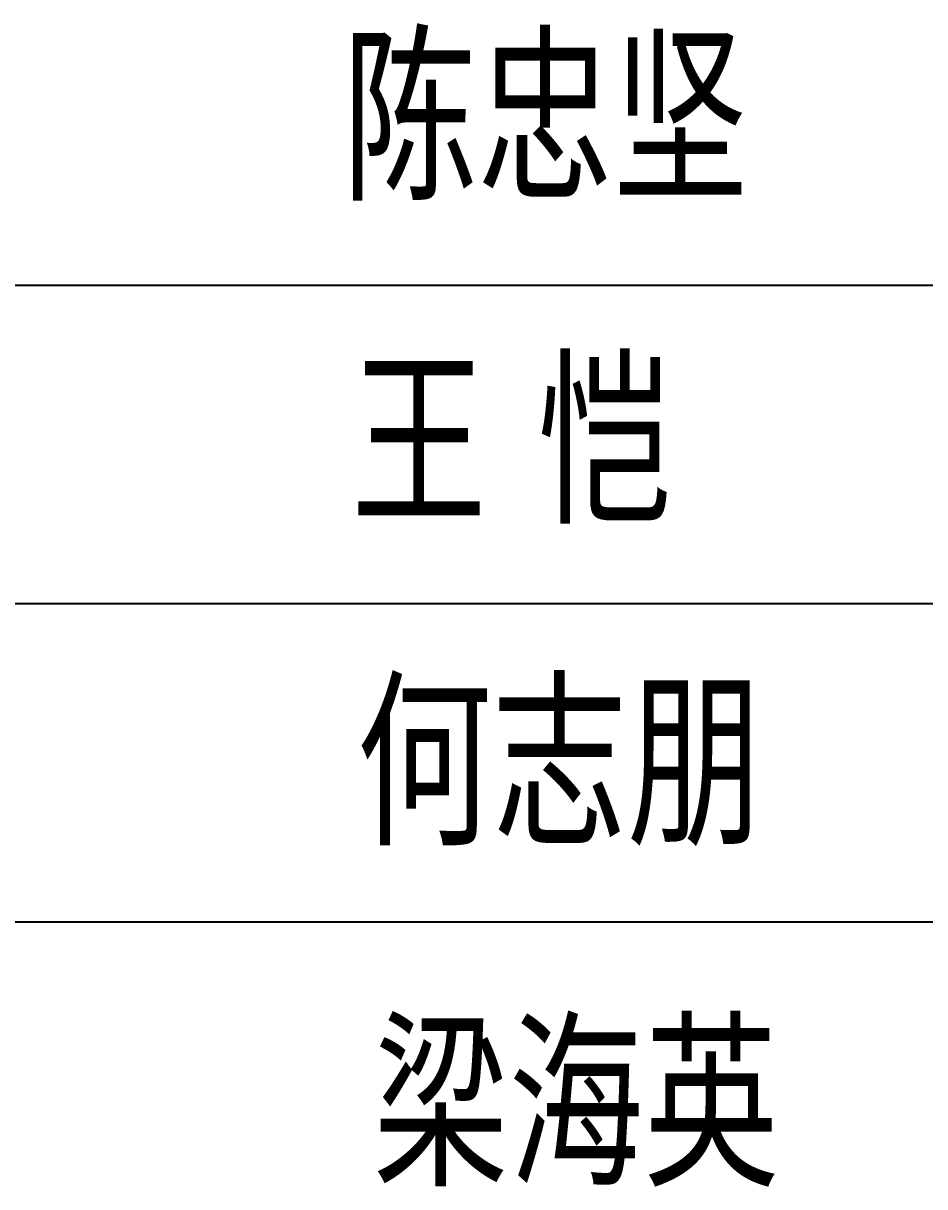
# Model space of a CAD drawing. Extents: x -1041549 to 749950, y -354245 to 17554.
# Drawn here: x 271682 to 275930, y -162403 to -156923 of the extents above; entities that cross this region are included whole.
import ezdxf

# ---------------------------------------------------------------- set-up
doc = ezdxf.new("R2010")
doc.units = 0
doc.header["$LTSCALE"] = 1000
doc.header["$MEASUREMENT"] = 0
doc.layers.add('13', color=13, linetype='Continuous')
doc.layers.add('14', color=1, linetype='Continuous')
doc.styles.add('_HZTXT', font='gs_txt.shx', dxfattribs={"width": 0.8, "bigfont": 'HZTXT.shx'})

# ---------------------------------------------------------------- blocks, each defined once
blk = doc.blocks.new('A$Ce58e362c')
at = {"layer": '14'}
for p, q in [((15730, 15055.6), (29680.1, 15055.6)), ((15730, 13555.6), (29680.1, 13555.6)), ((15730, 12055.6), (29680.1, 12055.6))]:
    blk.add_line(p, q, dxfattribs=at)
at = {"layer": '13', "color": 7, "style": '_HZTXT', "width": 0.85}
for s, p in [('陈忠坚', (21145.4, 15453.5)), ('王 恺', (21188, 13929.8)), ('何志朋', (21213.2, 12414.8)), ('梁海英', (21291.1, 10809.7))]:
    blk.add_text(s, height=750, dxfattribs=at).set_placement(p)

msp = doc.modelspace()

# ---------------------------------------------------------------- block references
msp.add_blockref('A$Ce58e362c', (252039.3, -173211.2))

doc.saveas('drawing.dxf')
